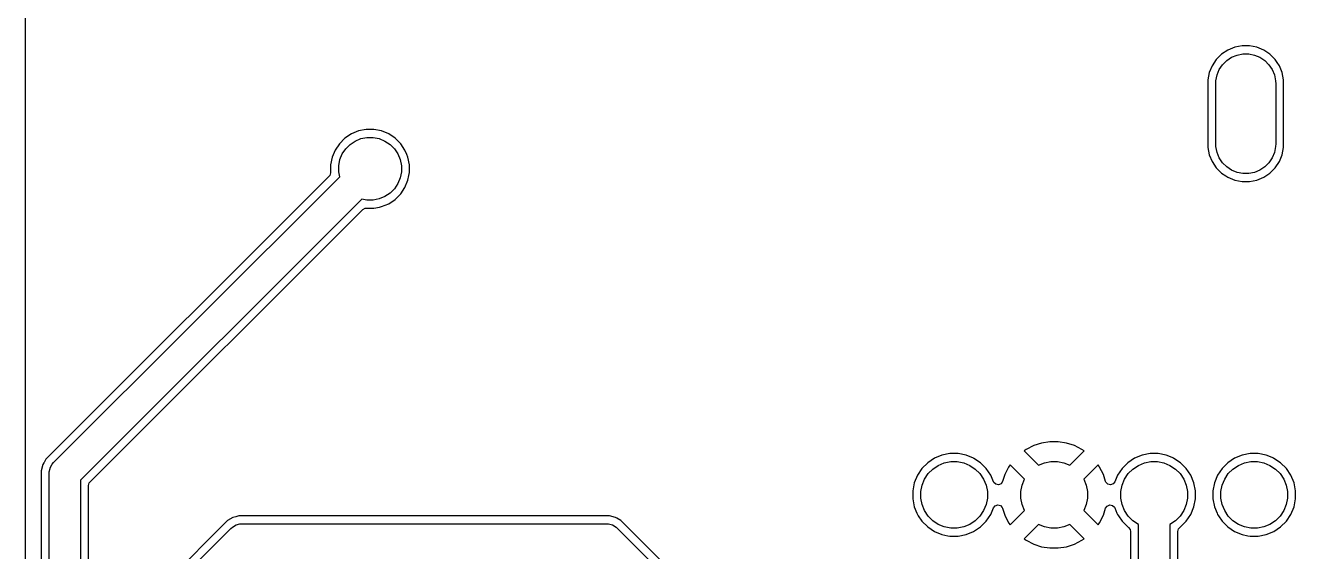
# Model space of a CAD drawing. Extents: x 49.6 to 136.8, y -165.1 to -83.2.
# Drawn here: x 49.6 to 81.85, y -124.38 to -111.01 of the extents above; entities that cross this region are included whole.
import ezdxf

# ---------------------------------------------------------------- set-up
doc = ezdxf.new("R2010")
doc.units = 0
doc.layers.add('BLACK', color=7, linetype='CONTINUOUS')

msp = doc.modelspace()

# ---------------------------------------------------------------- linework, layer by layer
at = {"layer": 'BLACK', "linetype": 'CONTINUOUS'}
for p, q in [((49.6005, -112.398197), (49.6005, -104.593543)), ((80.299248, -111.567488), (80.124087, -111.640042)), ((80.299256, -111.567486), (80.299248, -111.567488)), ((80.485197, -111.5305), (80.299256, -111.567486)), ((80.485202, -111.5305), (80.485197, -111.5305)), ((80.674798, -111.5305), (80.485202, -111.5305)), ((80.674802, -111.5305), (80.674798, -111.5305)), ((80.860743, -111.567486), (80.674802, -111.5305)), ((80.860751, -111.567488), (80.860743, -111.567486)), ((81.035912, -111.640042), (80.860751, -111.567488)), ((79.832377, -111.879441), (79.727042, -112.037087)), ((79.966441, -111.745377), (79.832377, -111.879441)), ((80.124087, -111.640042), (79.966441, -111.745377)), ((80.096592, -111.903966), (80.220796, -111.820976)), ((80.220796, -111.820976), (80.358803, -111.763811)), ((80.358803, -111.763811), (80.505311, -111.734669)), ((80.505311, -111.734669), (80.654689, -111.734669)), ((80.654689, -111.734669), (80.801197, -111.763811)), ((80.801197, -111.763811), (80.939204, -111.820976)), ((80.939204, -111.820976), (81.063408, -111.903966)), ((81.193558, -111.745377), (81.035912, -111.640042)), ((81.327622, -111.879441), (81.193558, -111.745377)), ((81.378967, -111.956285), (81.327622, -111.879441)), ((79.654486, -112.212256), (79.6175, -112.398197)), ((79.654488, -112.212248), (79.654486, -112.212256)), ((79.727042, -112.037087), (79.654488, -112.212248)), ((79.850811, -112.271803), (79.907976, -112.133796)), ((79.907976, -112.133796), (79.990966, -112.009592)), ((79.990966, -112.009592), (80.096592, -111.903966)), ((81.063408, -111.903966), (81.169034, -112.009592)), ((81.169034, -112.009592), (81.252024, -112.133796)), ((81.252024, -112.133796), (81.309189, -112.271803)), ((81.432956, -112.037085), (81.378967, -111.956285)), ((81.505512, -112.212249), (81.432956, -112.037085)), ((81.542499, -112.398197), (81.505512, -112.212249)), ((49.6005, -137.154054), (49.6005, -112.398197)), ((79.6175, -112.398197), (79.6175, -114.111802)), ((79.818, -112.493), (79.821669, -112.418311)), ((79.818, -114.017), (79.818, -112.493)), ((79.821669, -112.418311), (79.850811, -112.271803)), ((81.309189, -112.271803), (81.338331, -112.418311)), ((81.338331, -112.418311), (81.342, -112.493)), ((81.342, -112.493), (81.342, -114.017)), ((81.5425, -112.398202), (81.542499, -112.398197)), ((81.5425, -114.111798), (81.5425, -112.398202)), ((57.876079, -113.768371), (57.712218, -113.87786)), ((57.876092, -113.768364), (57.876079, -113.768371)), ((58.05816, -113.69295), (57.876092, -113.768364)), ((58.05817, -113.692947), (58.05816, -113.69295)), ((58.251457, -113.6545), (58.05817, -113.692947)), ((58.251459, -113.6545), (58.251457, -113.6545)), ((58.448541, -113.6545), (58.251459, -113.6545)), ((58.448543, -113.6545), (58.448541, -113.6545)), ((58.641829, -113.692947), (58.448543, -113.6545)), ((58.641839, -113.69295), (58.641829, -113.692947)), ((58.823907, -113.768364), (58.641839, -113.69295)), ((58.82392, -113.768371), (58.823907, -113.768364)), ((58.987781, -113.87786), (58.82392, -113.768371)), ((57.57286, -114.017218), (57.463371, -114.181079)), ((57.572863, -114.017214), (57.57286, -114.017218)), ((57.712214, -113.877863), (57.572863, -114.017214)), ((57.712218, -113.87786), (57.712214, -113.877863)), ((57.731592, -114.147485), (57.842485, -114.036592)), ((57.842485, -114.036592), (57.972883, -113.949463)), ((57.972883, -113.949463), (58.117772, -113.889448)), ((58.117772, -113.889448), (58.271586, -113.858852)), ((58.271586, -113.858852), (58.428414, -113.858852)), ((58.428414, -113.858852), (58.582228, -113.889448)), ((58.582228, -113.889448), (58.727117, -113.949463)), ((58.727117, -113.949463), (58.857515, -114.036592)), ((58.857515, -114.036592), (58.968408, -114.147485)), ((58.987785, -113.877863), (58.987781, -113.87786)), ((59.127136, -114.017214), (58.987785, -113.877863)), ((59.127139, -114.017218), (59.127136, -114.017214)), ((59.236628, -114.181079), (59.127139, -114.017218)), ((79.6175, -114.111802), (79.654486, -114.297743)), ((79.821669, -114.091689), (79.818, -114.017)), ((79.850811, -114.238197), (79.821669, -114.091689)), ((81.338331, -114.091689), (81.309189, -114.238197)), ((81.342, -114.017), (81.338331, -114.091689)), ((81.505512, -114.297751), (81.5425, -114.111798)), ((57.387947, -114.36317), (57.3495, -114.556456)), ((57.38795, -114.36316), (57.387947, -114.36317)), ((57.463364, -114.181092), (57.38795, -114.36316)), ((57.463371, -114.181079), (57.463364, -114.181092)), ((57.553852, -114.576586), (57.584448, -114.422772)), ((57.584448, -114.422772), (57.644463, -114.277883)), ((57.644463, -114.277883), (57.731592, -114.147485)), ((58.968408, -114.147485), (59.055537, -114.277883)), ((59.055537, -114.277883), (59.115552, -114.422772)), ((59.115552, -114.422772), (59.146148, -114.576586)), ((59.236635, -114.181092), (59.236628, -114.181079)), ((59.283575, -114.294417), (59.236635, -114.181092)), ((59.312051, -114.363165), (59.283575, -114.294417)), ((59.312051, -114.363169), (59.312051, -114.363165)), ((59.312052, -114.36317), (59.312051, -114.363169)), ((59.3505, -114.556456), (59.312052, -114.36317)), ((79.654486, -114.297743), (79.654488, -114.297751)), ((79.654488, -114.297751), (79.727042, -114.472912)), ((79.907976, -114.376204), (79.850811, -114.238197)), ((79.990966, -114.500408), (79.907976, -114.376204)), ((81.252024, -114.376204), (81.169034, -114.500408)), ((81.309189, -114.238197), (81.252024, -114.376204)), ((81.432956, -114.472915), (81.505512, -114.297751)), ((57.3495, -114.754902), (57.329815, -114.821941)), ((57.3495, -114.556456), (57.3495, -114.754902)), ((57.553852, -114.733414), (57.553852, -114.576586)), ((57.579078, -114.860235), (57.553852, -114.733414)), ((59.146148, -114.733414), (59.115552, -114.887228)), ((59.146148, -114.576586), (59.146148, -114.733414)), ((59.336894, -114.821941), (59.3505, -114.753543)), ((59.3505, -114.753543), (59.3505, -114.556456)), ((79.727042, -114.472912), (79.832377, -114.630558)), ((79.832377, -114.630558), (79.966441, -114.764622)), ((79.966441, -114.764622), (80.0713, -114.834686)), ((80.096592, -114.606034), (79.990966, -114.500408)), ((80.220796, -114.689024), (80.096592, -114.606034)), ((80.358803, -114.746189), (80.220796, -114.689024)), ((80.505311, -114.775331), (80.358803, -114.746189)), ((80.654689, -114.775331), (80.505311, -114.775331)), ((80.801197, -114.746189), (80.654689, -114.775331)), ((80.939204, -114.689024), (80.801197, -114.746189)), ((81.063408, -114.606034), (80.939204, -114.689024)), ((81.035915, -114.869956), (81.193558, -114.764622)), ((81.169034, -114.500408), (81.063408, -114.606034)), ((81.193558, -114.764622), (81.327622, -114.630558)), ((81.327622, -114.630558), (81.432956, -114.472915)), ((57.313181, -114.842583), (50.119481, -122.036282)), ((50.317157, -122.122157), (57.579078, -114.860235)), ((57.329815, -114.821941), (57.313181, -114.842583)), ((59.055537, -115.032117), (58.968408, -115.162515)), ((59.115552, -114.887228), (59.055537, -115.032117)), ((59.236632, -115.128914), (59.312051, -114.946835)), ((59.312051, -114.946835), (59.336894, -114.821941)), ((80.0713, -114.834686), (80.124085, -114.869956)), ((80.124085, -114.869956), (80.299249, -114.942512)), ((80.299249, -114.942512), (80.485197, -114.979499)), ((80.485197, -114.979499), (80.485201, -114.9795)), ((80.485201, -114.9795), (80.485202, -114.9795)), ((80.485202, -114.9795), (80.674799, -114.9795)), ((80.674799, -114.9795), (80.6748, -114.979499)), ((80.6748, -114.979499), (80.860751, -114.942512)), ((80.860751, -114.942512), (81.035915, -114.869956)), ((58.144764, -115.425921), (51, -122.570686)), ((58.271586, -115.451148), (58.144764, -115.425921)), ((58.582228, -115.420552), (58.428414, -115.451148)), ((58.727117, -115.360537), (58.582228, -115.420552)), ((58.857515, -115.273408), (58.727117, -115.360537)), ((58.823914, -115.541632), (58.987782, -115.432139)), ((58.968408, -115.162515), (58.857515, -115.273408)), ((58.987782, -115.432139), (59.127139, -115.292782)), ((59.127139, -115.292782), (59.236632, -115.128914)), ((51.236814, -122.61742), (58.162415, -115.691818)), ((58.162415, -115.691818), (58.223738, -115.658334)), ((58.223738, -115.658334), (58.250096, -115.6555)), ((58.250096, -115.6555), (58.448543, -115.6555)), ((58.428414, -115.451148), (58.271586, -115.451148)), ((58.448543, -115.6555), (58.592899, -115.626785)), ((58.592899, -115.626785), (58.641835, -115.617051)), ((58.641835, -115.617051), (58.823914, -115.541632)), ((75.007439, -121.786134), (74.953282, -121.825481)), ((74.953282, -121.825481), (74.953282, -121.825482)), ((74.953282, -121.825482), (75.317571, -122.189771)), ((75.196782, -121.689658), (75.007439, -121.786134)), ((75.398869, -121.623996), (75.196782, -121.689658)), ((75.398872, -121.623996), (75.398869, -121.623996)), ((75.608754, -121.590754), (75.398872, -121.623996)), ((75.821246, -121.590754), (75.608754, -121.590754)), ((76.031129, -121.623996), (75.821246, -121.590754)), ((76.233217, -121.689658), (76.031129, -121.623996)), ((76.112428, -122.189771), (76.476716, -121.825482)), ((76.42255, -121.786129), (76.233217, -121.689658)), ((76.476716, -121.825482), (76.42255, -121.786129)), ((50.040423, -122.173215), (49.999499, -122.325943)), ((50.040424, -122.17321), (50.040423, -122.173215)), ((50.040425, -122.173209), (50.040424, -122.17321)), ((50.069359, -122.123096), (50.040425, -122.173209)), ((50.069361, -122.123094), (50.069359, -122.123096)), ((50.073809, -122.11539), (50.069361, -122.123094)), ((50.11948, -122.036284), (50.073809, -122.11539)), ((50.119481, -122.036282), (50.11948, -122.036284)), ((50.230448, -122.251926), (50.282659, -122.161495)), ((50.282659, -122.161495), (50.317157, -122.122157)), ((72.505342, -122.124778), (72.359024, -122.271096)), ((72.677403, -122.009812), (72.505342, -122.124778)), ((72.635766, -122.283695), (72.774313, -122.191121)), ((72.868579, -121.930624), (72.677403, -122.009812)), ((72.774313, -122.191121), (72.928258, -122.127355)), ((72.868587, -121.930622), (72.868579, -121.930624)), ((73.07153, -121.890254), (72.868587, -121.930622)), ((72.928258, -122.127355), (73.091685, -122.094847)), ((73.071535, -121.890254), (73.07153, -121.890254)), ((73.278465, -121.890254), (73.071535, -121.890254)), ((73.091685, -122.094847), (73.258315, -122.094847)), ((73.258315, -122.094847), (73.421742, -122.127355)), ((73.278469, -121.890254), (73.278465, -121.890254)), ((73.481412, -121.930622), (73.278469, -121.890254)), ((73.421742, -122.127355), (73.575687, -122.191121)), ((73.48142, -121.930624), (73.481412, -121.930622)), ((73.672598, -122.009813), (73.48142, -121.930624)), ((73.575687, -122.191121), (73.714234, -122.283695)), ((73.676655, -122.012524), (73.672598, -122.009813)), ((73.844657, -122.124778), (73.676655, -122.012524)), ((73.990975, -122.271096), (73.844657, -122.124778)), ((74.599727, -122.179036), (74.56038, -122.233193)), ((74.599728, -122.179036), (74.599727, -122.179036)), ((74.964017, -122.543325), (74.599728, -122.179036)), ((75.317571, -122.189771), (75.468258, -122.127355)), ((75.468258, -122.127355), (75.631685, -122.094847)), ((75.631685, -122.094847), (75.798315, -122.094847)), ((75.798315, -122.094847), (75.961742, -122.127355)), ((75.961742, -122.127355), (76.112428, -122.189771)), ((76.830269, -122.179036), (76.465981, -122.543323)), ((76.83027, -122.179036), (76.830269, -122.179036)), ((76.869624, -122.233203), (76.83027, -122.179036)), ((77.585342, -122.124778), (77.439024, -122.271096)), ((77.757403, -122.009812), (77.585342, -122.124778)), ((77.715766, -122.283695), (77.854313, -122.191121)), ((77.948579, -121.930624), (77.757403, -122.009812)), ((77.854313, -122.191121), (78.008258, -122.127355)), ((77.948587, -121.930622), (77.948579, -121.930624)), ((78.15153, -121.890254), (77.948587, -121.930622)), ((78.008258, -122.127355), (78.171685, -122.094847)), ((78.151535, -121.890254), (78.15153, -121.890254)), ((78.358465, -121.890254), (78.151535, -121.890254)), ((78.171685, -122.094847), (78.338315, -122.094847)), ((78.338315, -122.094847), (78.501742, -122.127355)), ((78.358469, -121.890254), (78.358465, -121.890254)), ((78.561412, -121.930622), (78.358469, -121.890254)), ((78.501742, -122.127355), (78.655687, -122.191121)), ((78.56142, -121.930624), (78.561412, -121.930622)), ((78.752598, -122.009813), (78.56142, -121.930624)), ((78.655687, -122.191121), (78.794234, -122.283695)), ((78.756655, -122.012524), (78.752598, -122.009813)), ((78.924657, -122.124778), (78.756655, -122.012524)), ((79.070975, -122.271096), (78.924657, -122.124778)), ((80.125342, -122.124778), (79.979024, -122.271096)), ((80.297403, -122.009812), (80.125342, -122.124778)), ((80.255766, -122.283695), (80.394313, -122.191121)), ((80.488579, -121.930624), (80.297403, -122.009812)), ((80.394313, -122.191121), (80.548258, -122.127355)), ((80.488587, -121.930622), (80.488579, -121.930624)), ((80.69153, -121.890254), (80.488587, -121.930622)), ((80.548258, -122.127355), (80.711685, -122.094847)), ((80.691535, -121.890254), (80.69153, -121.890254)), ((80.898465, -121.890254), (80.691535, -121.890254)), ((80.711685, -122.094847), (80.878315, -122.094847)), ((80.878315, -122.094847), (81.041742, -122.127355)), ((80.898469, -121.890254), (80.898465, -121.890254)), ((81.101412, -121.930622), (80.898469, -121.890254)), ((81.041742, -122.127355), (81.195687, -122.191121)), ((81.10142, -121.930624), (81.101412, -121.930622)), ((81.292598, -122.009813), (81.10142, -121.930624)), ((81.195687, -122.191121), (81.334234, -122.283695)), ((81.296655, -122.012524), (81.292598, -122.009813)), ((81.464657, -122.124778), (81.296655, -122.012524)), ((81.610975, -122.271096), (81.464657, -122.124778)), ((49.999499, -122.325943), (49.999499, -122.325945)), ((49.999499, -122.325945), (49.999499, -122.494046)), ((49.999499, -122.494046), (49.9995, -122.494059)), ((49.9995, -122.494059), (49.9995, -136.98833)), ((50.2, -122.405), (50.203422, -122.35279)), ((50.2, -137.075), (50.2, -122.405)), ((50.203422, -122.35279), (50.225311, -122.271099)), ((50.225311, -122.271099), (50.230448, -122.251926)), ((72.244058, -122.443157), (72.16487, -122.634333)), ((72.359024, -122.271096), (72.244058, -122.443157)), ((72.425367, -122.540067), (72.517941, -122.40152)), ((72.517941, -122.40152), (72.635766, -122.283695)), ((73.714234, -122.283695), (73.832059, -122.40152)), ((73.832059, -122.40152), (73.924633, -122.540067)), ((74.105943, -122.443159), (73.990975, -122.271096)), ((74.174164, -122.607861), (74.105943, -122.443159)), ((74.463905, -122.422535), (74.406656, -122.598728)), ((74.56038, -122.233193), (74.463905, -122.422535)), ((76.966095, -122.422536), (76.869624, -122.233203)), ((77.023343, -122.598727), (76.966095, -122.422536)), ((77.324057, -122.443157), (77.255835, -122.607862)), ((77.439024, -122.271096), (77.324057, -122.443157)), ((77.505367, -122.540067), (77.597941, -122.40152)), ((77.597941, -122.40152), (77.715766, -122.283695)), ((78.794234, -122.283695), (78.912059, -122.40152)), ((78.912059, -122.40152), (79.004633, -122.540067)), ((79.070977, -122.271099), (79.070975, -122.271096)), ((79.185941, -122.443156), (79.070977, -122.271099)), ((79.26513, -122.634334), (79.185941, -122.443156)), ((79.864058, -122.443157), (79.78487, -122.634333)), ((79.979024, -122.271096), (79.864058, -122.443157)), ((80.045367, -122.540067), (80.137941, -122.40152)), ((80.137941, -122.40152), (80.255766, -122.283695)), ((81.334234, -122.283695), (81.452059, -122.40152)), ((81.452059, -122.40152), (81.544633, -122.540067)), ((81.610977, -122.271099), (81.610975, -122.271096)), ((81.725941, -122.443156), (81.610977, -122.271099)), ((81.80513, -122.634334), (81.725941, -122.443156)), ((51, -122.570686), (51, -136.909314)), ((51.2005, -122.705096), (51.220185, -122.638057)), ((51.2005, -122.837284), (51.2005, -122.705096)), ((51.2005, -132.154054), (51.2005, -122.837284)), ((51.220185, -122.638057), (51.236814, -122.61742)), ((72.164868, -122.634341), (72.1245, -122.837284)), ((72.1245, -122.837284), (72.1245, -123.044223)), ((72.16487, -122.634333), (72.164868, -122.634341)), ((72.329093, -122.857439), (72.361601, -122.694012)), ((72.361601, -122.694012), (72.425367, -122.540067)), ((73.924633, -122.540067), (73.988399, -122.694012)), ((73.988399, -122.694012), (74.020907, -122.857439)), ((74.182537, -122.624442), (74.174164, -122.607861)), ((74.234013, -122.671686), (74.182537, -122.624442)), ((74.302859, -122.683601), (74.234013, -122.671686)), ((74.367218, -122.656403), (74.302859, -122.683601)), ((74.406656, -122.598728), (74.367218, -122.656403)), ((74.869093, -122.857439), (74.901601, -122.694012)), ((74.901601, -122.694012), (74.964017, -122.543325)), ((76.465981, -122.543323), (76.528399, -122.694012)), ((76.528399, -122.694012), (76.560907, -122.857439)), ((77.03039, -122.615913), (77.023343, -122.598727)), ((77.078, -122.667051), (77.03039, -122.615913)), ((77.1457, -122.68433), (77.078, -122.667051)), ((77.211994, -122.662265), (77.1457, -122.68433)), ((77.255835, -122.607862), (77.211994, -122.662265)), ((77.409093, -122.857439), (77.441601, -122.694012)), ((77.441601, -122.694012), (77.505367, -122.540067)), ((79.004633, -122.540067), (79.068399, -122.694012)), ((79.068399, -122.694012), (79.100907, -122.857439)), ((79.305499, -122.837284), (79.26513, -122.634334)), ((79.3055, -122.837289), (79.305499, -122.837284)), ((79.3055, -123.044219), (79.3055, -122.837289)), ((79.784868, -122.634341), (79.7445, -122.837284)), ((79.7445, -122.837284), (79.7445, -123.044223)), ((79.78487, -122.634333), (79.784868, -122.634341)), ((79.949093, -122.857439), (79.981601, -122.694012)), ((79.981601, -122.694012), (80.045367, -122.540067)), ((81.544633, -122.540067), (81.608399, -122.694012)), ((81.608399, -122.694012), (81.640907, -122.857439)), ((81.845499, -122.837284), (81.80513, -122.634334)), ((81.8455, -122.837289), (81.845499, -122.837284)), ((81.8455, -123.044219), (81.8455, -122.837289)), ((72.1245, -123.044223), (72.164868, -123.247166)), ((72.329093, -123.024069), (72.329093, -122.857439)), ((72.361601, -123.187496), (72.329093, -123.024069)), ((74.020907, -123.024069), (73.988399, -123.187496)), ((74.020907, -122.857439), (74.020907, -123.024069)), ((74.869093, -123.024069), (74.869093, -122.857439)), ((74.901601, -123.187496), (74.869093, -123.024069)), ((76.560907, -123.024069), (76.528399, -123.187496)), ((76.560907, -122.857439), (76.560907, -123.024069)), ((77.409093, -123.024069), (77.409093, -122.857439)), ((77.441601, -123.187496), (77.409093, -123.024069)), ((79.100907, -123.024069), (79.068399, -123.187496)), ((79.100907, -122.857439), (79.100907, -123.024069)), ((79.26513, -123.247174), (79.3055, -123.044219)), ((79.7445, -123.044223), (79.784868, -123.247166)), ((79.949093, -123.024069), (79.949093, -122.857439)), ((79.981601, -123.187496), (79.949093, -123.024069)), ((81.640907, -123.024069), (81.608399, -123.187496)), ((81.640907, -122.857439), (81.640907, -123.024069)), ((81.80513, -123.247174), (81.8455, -123.044219)), ((54.944579, -123.494961), (54.868214, -123.515423)), ((55.020943, -123.474499), (54.944579, -123.494961)), ((55.179058, -123.474499), (55.020943, -123.474499)), ((55.186654, -123.474499), (55.179058, -123.474499)), ((55.18667, -123.4745), (55.186654, -123.474499)), ((64.263331, -123.4745), (55.18667, -123.4745)), ((64.263347, -123.474499), (64.263331, -123.4745)), ((64.270943, -123.474499), (64.263347, -123.474499)), ((64.429057, -123.474499), (64.270943, -123.474499)), ((64.581785, -123.515423), (64.429057, -123.474499)), ((72.164868, -123.247166), (72.16487, -123.247174)), ((72.16487, -123.247174), (72.230939, -123.406679)), ((72.230939, -123.406679), (72.244059, -123.438352)), ((72.244059, -123.438352), (72.268212, -123.4745)), ((72.268212, -123.4745), (72.359024, -123.610411)), ((72.425367, -123.341441), (72.361601, -123.187496)), ((72.517941, -123.479988), (72.425367, -123.341441)), ((72.635766, -123.597813), (72.517941, -123.479988)), ((73.832059, -123.479988), (73.714234, -123.597813)), ((73.924633, -123.341441), (73.832059, -123.479988)), ((73.988399, -123.187496), (73.924633, -123.341441)), ((73.990977, -123.610409), (74.105941, -123.438352)), ((74.105941, -123.438352), (74.174165, -123.273643)), ((74.174165, -123.273643), (74.218004, -123.219242)), ((74.218004, -123.219242), (74.284298, -123.197177)), ((74.284298, -123.197177), (74.351998, -123.214456)), ((74.351998, -123.214456), (74.399609, -123.265593)), ((74.399609, -123.265593), (74.406656, -123.28278)), ((74.406656, -123.28278), (74.463904, -123.45897)), ((74.463904, -123.45897), (74.560375, -123.648304)), ((74.599728, -123.70247), (74.964016, -123.338181)), ((74.964016, -123.338181), (74.901601, -123.187496)), ((76.528399, -123.187496), (76.465982, -123.338182)), ((76.465982, -123.338182), (76.83027, -123.702471)), ((76.869622, -123.648308), (76.966095, -123.458971)), ((76.966095, -123.458971), (77.023343, -123.28278)), ((77.023343, -123.28278), (77.06278, -123.225105)), ((77.06278, -123.225105), (77.127139, -123.197906)), ((77.127139, -123.197906), (77.195985, -123.20982)), ((77.195985, -123.20982), (77.247461, -123.257064)), ((77.247461, -123.257064), (77.255835, -123.273645)), ((77.255835, -123.273645), (77.310939, -123.406679)), ((77.310939, -123.406679), (77.324059, -123.438352)), ((77.324059, -123.438352), (77.348212, -123.4745)), ((77.348212, -123.4745), (77.439024, -123.610411)), ((77.505367, -123.341441), (77.441601, -123.187496)), ((77.597941, -123.479988), (77.505367, -123.341441)), ((77.715766, -123.597813), (77.597941, -123.479988)), ((78.912059, -123.479988), (78.794234, -123.597813)), ((79.004633, -123.341441), (78.912059, -123.479988)), ((79.068399, -123.187496), (79.004633, -123.341441)), ((79.070977, -123.610409), (79.185941, -123.438352)), ((79.185941, -123.438352), (79.26513, -123.247174)), ((79.784868, -123.247166), (79.78487, -123.247174)), ((79.78487, -123.247174), (79.850939, -123.406679)), ((79.850939, -123.406679), (79.864059, -123.438352)), ((79.864059, -123.438352), (79.888212, -123.4745)), ((79.888212, -123.4745), (79.979024, -123.610411)), ((80.045367, -123.341441), (79.981601, -123.187496)), ((80.137941, -123.479988), (80.045367, -123.341441)), ((80.255766, -123.597813), (80.137941, -123.479988)), ((81.452059, -123.479988), (81.334234, -123.597813)), ((81.544633, -123.341441), (81.452059, -123.479988)), ((81.608399, -123.187496), (81.544633, -123.341441)), ((81.610977, -123.610409), (81.725941, -123.438352)), ((81.725941, -123.438352), (81.80513, -123.247174)), ((54.731282, -123.594481), (51.619481, -126.706282)), ((51.817157, -126.792157), (54.817158, -123.792157)), ((54.73129, -123.594475), (54.731282, -123.594481)), ((54.868209, -123.515426), (54.73129, -123.594475)), ((54.817158, -123.792157), (54.856495, -123.757659)), ((54.856495, -123.757659), (54.946926, -123.705448)), ((54.868214, -123.515423), (54.868209, -123.515426)), ((54.946926, -123.705448), (55.04779, -123.678422)), ((55.04779, -123.678422), (55.1, -123.675)), ((55.1, -123.675), (64.35, -123.675)), ((64.35, -123.675), (64.40221, -123.678422)), ((64.40221, -123.678422), (64.503074, -123.705448)), ((64.503074, -123.705448), (64.593505, -123.757659)), ((64.614122, -123.534093), (64.581785, -123.515423)), ((64.593505, -123.757659), (64.632843, -123.792157)), ((64.614123, -123.534093), (64.614122, -123.534092)), ((64.614122, -123.534092), (64.614122, -123.534093)), ((64.718709, -123.594475), (64.614123, -123.534093)), ((64.632843, -123.792157), (68.882843, -128.042158)), ((64.718717, -123.594481), (64.718709, -123.594475)), ((64.837588, -123.713352), (64.718717, -123.594481)), ((64.83759, -123.713355), (64.837588, -123.713352)), ((69.080518, -127.956282), (64.83759, -123.713355)), ((72.359024, -123.610411), (72.505342, -123.756729)), ((72.505342, -123.756729), (72.505345, -123.756731)), ((72.505345, -123.756731), (72.677402, -123.871695)), ((72.774313, -123.690387), (72.635766, -123.597813)), ((72.928258, -123.754153), (72.774313, -123.690387)), ((73.091685, -123.786661), (72.928258, -123.754153)), ((73.258315, -123.786661), (73.091685, -123.786661)), ((73.421742, -123.754153), (73.258315, -123.786661)), ((73.575687, -123.690387), (73.421742, -123.754153)), ((73.714234, -123.597813), (73.575687, -123.690387)), ((73.672598, -123.871695), (73.844655, -123.756731)), ((73.844655, -123.756731), (73.990977, -123.610409)), ((74.560375, -123.648304), (74.599728, -123.70247)), ((75.317569, -123.691735), (74.953282, -124.056023)), ((75.468258, -123.754153), (75.317569, -123.691735)), ((75.631685, -123.786661), (75.468258, -123.754153)), ((75.798315, -123.786661), (75.631685, -123.786661)), ((75.961742, -123.754153), (75.798315, -123.786661)), ((76.112428, -123.691736), (75.961742, -123.754153)), ((76.476717, -124.056024), (76.112428, -123.691736)), ((76.83027, -123.70247), (76.869622, -123.648308)), ((76.83027, -123.702471), (76.83027, -123.70247)), ((77.439024, -123.610411), (77.585339, -123.756726)), ((77.585339, -123.756726), (77.585343, -123.756729)), ((77.585343, -123.756729), (77.585345, -123.756731)), ((77.585345, -123.756731), (77.599387, -123.766113)), ((77.599387, -123.766113), (77.644194, -123.819723)), ((77.644194, -123.819723), (77.6545, -123.869217)), ((77.854313, -123.690387), (77.715766, -123.597813)), ((77.855, -123.690671), (77.854313, -123.690387)), ((77.855, -140.504314), (77.855, -123.690671)), ((78.655687, -123.690387), (78.655, -123.690671)), ((78.655, -123.690671), (78.655, -140.67)), ((78.794234, -123.597813), (78.655687, -123.690387)), ((78.8555, -123.869217), (78.875185, -123.802178)), ((78.875185, -123.802178), (78.910611, -123.766114)), ((78.910611, -123.766114), (78.924655, -123.756731)), ((78.924655, -123.756731), (79.070977, -123.610409)), ((79.979024, -123.610411), (80.125342, -123.756729)), ((80.125342, -123.756729), (80.125345, -123.756731)), ((80.125345, -123.756731), (80.297402, -123.871695)), ((80.394313, -123.690387), (80.255766, -123.597813)), ((80.548258, -123.754153), (80.394313, -123.690387)), ((80.711685, -123.786661), (80.548258, -123.754153)), ((80.878315, -123.786661), (80.711685, -123.786661)), ((81.041742, -123.754153), (80.878315, -123.786661)), ((81.195687, -123.690387), (81.041742, -123.754153)), ((81.334234, -123.597813), (81.195687, -123.690387)), ((81.292598, -123.871695), (81.464655, -123.756731)), ((81.464655, -123.756731), (81.610977, -123.610409)), ((72.677402, -123.871695), (72.86858, -123.950884)), ((72.86858, -123.950884), (73.013052, -123.979621)), ((73.013052, -123.979621), (73.07153, -123.991253)), ((73.07153, -123.991253), (73.071534, -123.991254)), ((73.071534, -123.991254), (73.071535, -123.991254)), ((73.071535, -123.991254), (73.278466, -123.991254)), ((73.278466, -123.991254), (73.278467, -123.991253)), ((73.278467, -123.991253), (73.48142, -123.950884)), ((73.48142, -123.950884), (73.672598, -123.871695)), ((74.953282, -124.056023), (74.953282, -124.056024)), ((74.953282, -124.056024), (75.007449, -124.095378)), ((75.007449, -124.095378), (75.196782, -124.191849)), ((76.233217, -124.191849), (76.422554, -124.095376)), ((76.422554, -124.095376), (76.476716, -124.056024)), ((76.476716, -124.056024), (76.476717, -124.056024)), ((77.6545, -123.869217), (77.6545, -140.369902)), ((78.8555, -138.853001), (78.8555, -123.869217)), ((80.297402, -123.871695), (80.48858, -123.950884)), ((80.48858, -123.950884), (80.633052, -123.979621)), ((80.633052, -123.979621), (80.69153, -123.991253)), ((80.69153, -123.991253), (80.691534, -123.991254)), ((80.691534, -123.991254), (80.691535, -123.991254)), ((80.691535, -123.991254), (80.898466, -123.991254)), ((80.898466, -123.991254), (80.898467, -123.991253)), ((80.898467, -123.991253), (81.10142, -123.950884)), ((81.10142, -123.950884), (81.292598, -123.871695)), ((75.196782, -124.191849), (75.39887, -124.257511)), ((75.39887, -124.257511), (75.608754, -124.290754)), ((75.608754, -124.290754), (75.821246, -124.290754)), ((75.821246, -124.290754), (76.031127, -124.257511)), ((76.031127, -124.257511), (76.03113, -124.257511)), ((76.03113, -124.257511), (76.233217, -124.191849))]:
    msp.add_line(p, q, dxfattribs=at)

doc.saveas('drawing.dxf')
